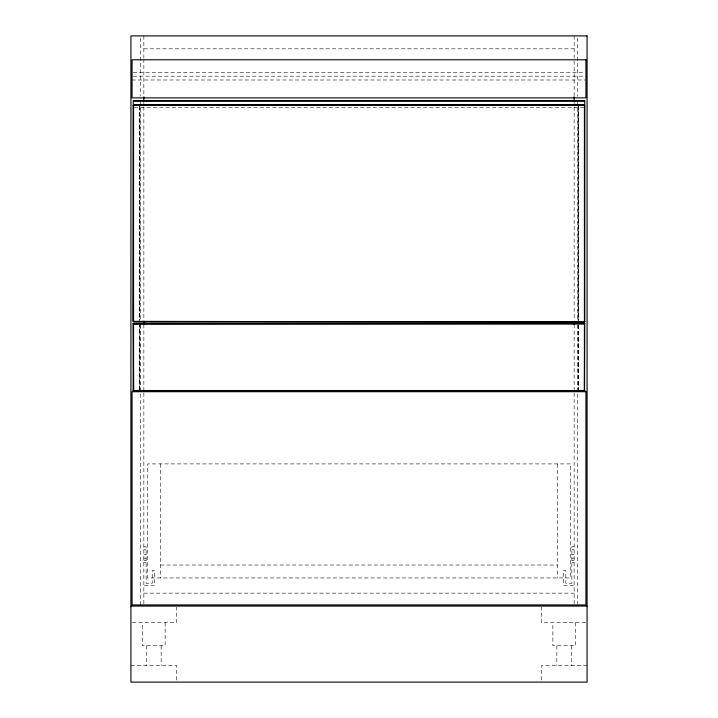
<?xml version="1.0" encoding="UTF-8"?>
<svg xmlns="http://www.w3.org/2000/svg" width="718" height="718" viewBox="0 0 718 718"><rect width="100%" height="100%" fill="white"/><g stroke="black" fill="none" stroke-linecap="round" stroke-linejoin="round"><path stroke-width="0.54" stroke-dasharray="3.59 2.69" d="M143.851 48.824L574.149 48.824M133.171 72.392L584.829 72.392M133.171 76.189L584.829 76.189M132.004 79.994L584.829 79.994M134.419 107.718L583.617 107.718M143.851 546.775L146.131 546.775L146.131 583.267L152.216 583.267L152.216 570.343L154.496 570.343L154.496 585.547L143.851 585.547M574.149 546.775L571.869 546.775L571.869 583.267L565.784 583.267L565.784 570.343L563.504 570.343L563.504 585.547L574.149 585.547M143.851 549.817L146.131 549.889M571.869 549.817L574.149 549.817M143.851 554.305L146.131 554.377M571.869 554.305L574.149 554.377M143.851 558.182L146.131 558.191M571.869 558.182L574.149 558.182M143.851 560.462L146.131 560.462M571.869 560.462L574.149 560.462M143.851 562.741L146.131 562.741M571.869 562.741L574.149 562.732M160.581 565.021L557.419 565.021M143.851 593.149L574.149 593.149M132.48 622.659L176.547 622.659L176.547 607.186M585.52 622.659L541.453 622.659L541.453 607.186M130.927 665.514L176.547 665.514L176.547 682.1M587.073 665.514L541.453 665.514L541.453 682.1M578.537 105.869L578.537 320.452L578.493 106.982M578.537 324.922L578.537 389.739L578.493 324.922M578.367 106.982L578.268 320.452M578.367 324.922L578.268 389.739M578.152 105.869L578.152 320.452M578.152 324.922L578.152 389.739M577.568 38.144L577.568 96.392M577.568 101.992L577.568 320.425M577.568 324.913L577.568 603.838M575.665 622.659L575.665 645.76L552.86 645.76L552.86 622.659M574.149 35.9L574.149 95.7M574.149 102.432L574.149 105.797M574.149 106.919L574.149 320.04M574.149 324.527L574.149 391.831M574.149 392.952L574.149 603.919M571.672 645.76L571.672 665.514M557.419 463.909L557.419 577.945M556.854 645.76L556.854 665.514M165.14 622.659L165.14 645.76L142.335 645.76L142.335 622.659M161.146 645.76L161.146 665.514M160.581 463.909L160.581 577.945M146.328 645.76L146.328 665.514M143.851 35.9L143.851 57.943M143.851 59.047L143.851 95.7M143.851 102.432L143.851 105.797M143.851 106.919L143.851 320.04M143.851 324.527L143.851 391.831M143.851 392.952L143.851 603.919M140.432 38.144L140.432 96.392M140.432 101.992L140.432 320.425M140.432 324.913L140.432 606.073M139.929 105.869L139.813 320.452M139.929 324.922L139.813 389.739M139.723 106.982L139.723 320.452M139.723 389.739L139.723 324.922L139.561 389.739M139.552 105.869L139.561 320.452M570.343 463.909L147.657 463.909L147.657 577.945L570.343 577.945L570.343 463.909"/><path stroke-width="1.08" d="M584.407 390.825L133.207 390.52L133.422 323.495L133.593 390.906L584.407 390.906L584.407 323.567M584.407 105.142L133.422 105.07L133.593 321.736L584.649 321.691L584.739 100.52L133.297 100.52L133.234 321.449L584.578 321.817L133.207 321.449L133.422 105.07L584.578 105.07L133.207 105.429M584.578 321.817L584.578 105.07M133.44 390.879L133.593 323.567M133.234 323.881L584.766 323.701L133.422 323.495M584.407 105.043L584.407 321.835L584.766 321.449M133.261 323.71L133.593 390.933M584.578 323.495L584.578 390.906M584.649 323.621L584.407 390.933M133.593 105.043L133.44 321.79L584.766 321.619M584.649 105.187L133.351 105.187M133.234 390.7L584.766 390.7M133.297 101.283L584.739 101.283M133.207 323.881L584.685 323.585M133.207 390.52L584.793 390.52M130.927 606.073L587.073 606.073M574.149 96.822L574.149 101.31M574.149 321.161L574.149 324.527M143.851 96.822L143.851 101.31M143.851 321.161L143.851 324.527M587.073 35.9L130.927 35.9L130.927 682.1L587.073 682.1L587.073 35.9M585.933 59.782L132.067 59.782L132.067 97.863L585.933 97.863L585.933 59.782M585.933 391.705L132.067 391.705L132.067 604.933L585.933 604.933L585.933 391.705"/></g></svg>
